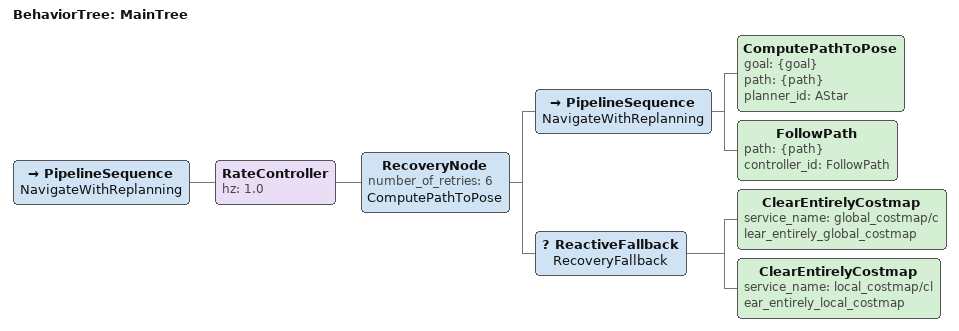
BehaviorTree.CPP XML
<root main_tree_to_execute="MainTree">
  <BehaviorTree ID="MainTree">
    <PipelineSequence name="NavigateWithReplanning">
      <RateController hz="1.0">
        <RecoveryNode number_of_retries="6" name="ComputePathToPose">
          <PipelineSequence name="NavigateWithReplanning">
            <ComputePathToPose goal="{goal}" path="{path}" planner_id="AStar" />
            <FollowPath path="{path}" controller_id="FollowPath" />
          </PipelineSequence>
          <ReactiveFallback name="RecoveryFallback">
            <ClearEntirelyCostmap service_name="global_costmap/clear_entirely_global_costmap"/>
            <ClearEntirelyCostmap service_name="local_costmap/clear_entirely_local_costmap"/>
          </ReactiveFallback>
        </RecoveryNode>
      </RateController>
    </PipelineSequence>
  </BehaviorTree>
</root>
